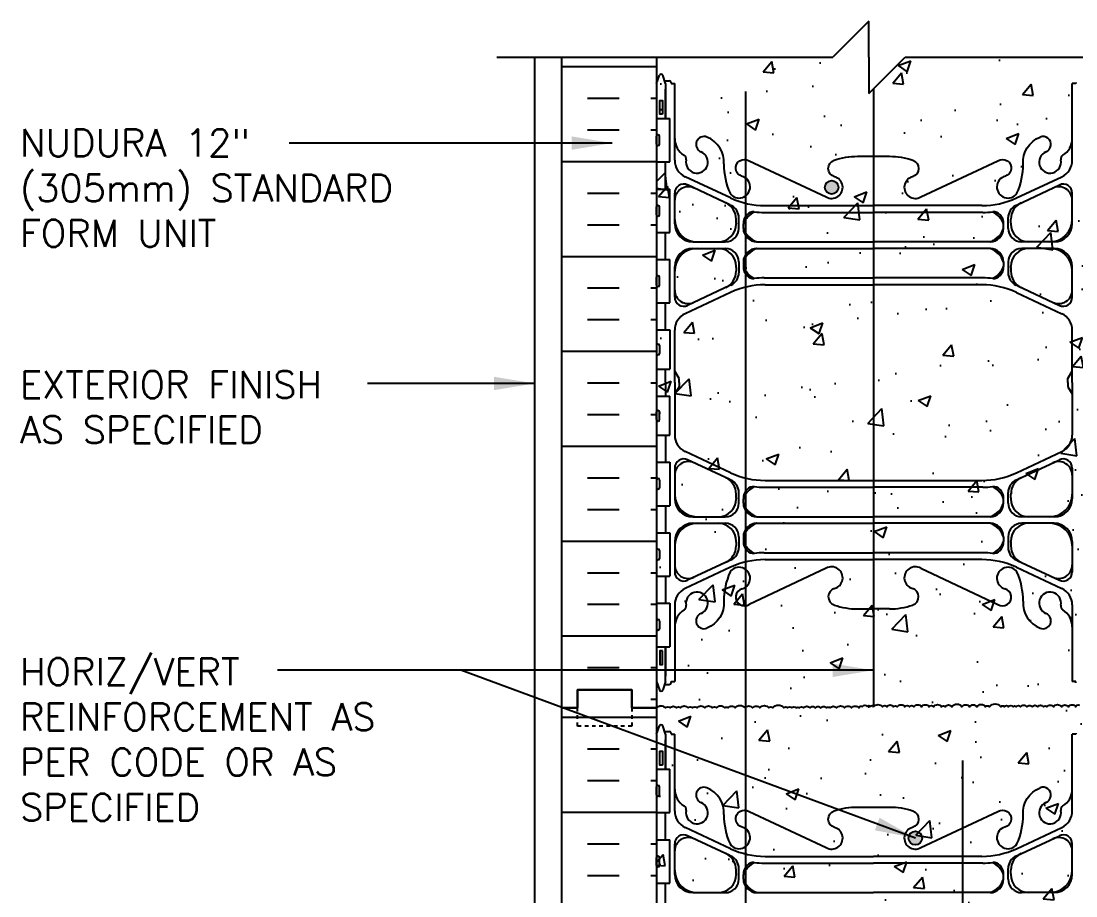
# Model space of a CAD drawing. Header units: inches. Extents: x 23.5 to 82.7, y -12.5 to 63.7.
# Drawn here: x 28.64 to 57.83, y 35.81 to 60.01 of the extents above; entities that cross this region are included whole.
import ezdxf

# ---------------------------------------------------------------- set-up
doc = ezdxf.new("R2010")
doc.units = ezdxf.units.IN
doc.header["$LTSCALE"] = 0.5
doc.header["$MEASUREMENT"] = 0
doc.linetypes.add('DASHED2', pattern=[0.375, 0.25, -0.125])
for name, color, linetype in [('HATCH', 12, 'Continuous'), ('line25', 2, 'Continuous'), ('LINE3', 3, 'Continuous'), ('LINE50', 5, 'Continuous'), ('LINE9', 9, 'Continuous'), ('TEXT', 4, 'Continuous'), ('Web_Edge', 9, 'Continuous')]:
    doc.layers.add(name, color=color, linetype=linetype)
doc.styles.add('DIM', font='romans.shx', dxfattribs={"width": 0.7})
doc.styles.add('ROMANS', font='romans.shx', dxfattribs={"height": 1.125})
doc.dimstyles.new('ext_12', dxfattribs={"dimscale": 12, "dimtxt": 0.09375, "dimasz": 0.09375, "dimexe": 0.09375, "dimexo": 0.0625, "dimgap": 0.0625, "dimtad": 1, "dimdec": 1, "dimzin": 3, "dimdsep": 46, "dimlunit": 4, "dimtxsty": 'DIM', "dimcen": 0.09, "dimdle": 0.09375, "dimclrt": 4, "dimadec": 0, "dimazin": 0, "dimtfac": 1, "dimtdec": 1, "dimtmove": 2, "dimatfit": 3, "dimfxl": 0, "dimfrac": 2, "dimtolj": 1, "dimtzin": 0, "dimarcsym": 0})

msp = doc.modelspace()

# ---------------------------------------------------------------- hatches: boundary and pattern name
at = {"layer": 'HATCH'}
h = msp.add_hatch(dxfattribs=at)
h.set_pattern_fill('AR-CONC', color=256, scale=0.5, style=0)
edge = h.paths.add_edge_path()
edge.add_line((58.228, 59.008), (53.103, 59.008))
edge.add_line((53.103, 59.008), (52.103, 58.008))
edge.add_line((52.103, 58.008), (52.103, 59.008))
edge.add_line((52.103, 59.008), (52.103, 60.008))
edge.add_line((52.103, 60.008), (51.103, 59.008))
edge.add_line((51.103, 59.008), (46.228, 59.008))
edge.add_line((46.228, 59.008), (46.228, 51.377))
edge.add_spline(control_points=[(46.228, 51.377), (46.354, 51.313), (46.551, 51.212), (46.808, 51.498), (47.161, 51.203), (47.528, 51.476), (47.782, 51.204), (48.04, 51.398), (48.289, 51.186), (48.487, 51.326), (48.67, 51.343), (48.758, 51.219), (48.896, 51.182), (48.999, 51.306), (49.128, 51.355), (49.245, 51.391), (49.307, 51.367), (49.34, 51.325), (49.357, 51.269), (49.427, 51.244), (49.523, 51.22), (49.674, 51.211), (49.797, 51.287), (49.905, 51.295), (49.974, 51.306), (50.055, 51.29), (50.151, 51.245), (50.236, 51.207), (50.328, 51.201), (50.361, 51.291), (50.464, 51.308), (50.531, 51.369), (50.612, 51.361), (50.701, 51.364), (50.805, 51.36), (50.886, 51.322), (51.004, 51.259), (51.168, 51.246), (51.321, 51.313), (51.454, 51.389), (51.591, 51.406), (51.715, 51.413), (51.805, 51.386), (51.856, 51.3), (51.964, 51.232), (52.088, 51.201), (52.186, 51.197), (52.228, 51.195)], knot_values=[0, 0, 0, 0, 0.36882, 0.580962, 0.956064, 1.413946, 1.635694, 1.852394, 2.204033, 2.360582, 2.542219, 2.677797, 2.79395, 2.907785, 3.117226, 3.20968, 3.262351, 3.303115, 3.370216, 3.421138, 3.515057, 3.674522, 3.85319, 3.927977, 3.999794, 4.060692, 4.173001, 4.317056, 4.339836, 4.436406, 4.53825, 4.640095, 4.685656, 4.773056, 4.912503, 4.988734, 5.039656, 5.313971, 5.43662, 5.538465, 5.77077, 5.839112, 5.911139, 6.039898, 6.121993, 6.287819, 6.415577, 6.415577, 6.415577, 6.415577], degree=3, periodic=0)
edge.add_spline(control_points=[(52.228, 51.195), (52.271, 51.197), (52.369, 51.201), (52.492, 51.232), (52.6, 51.3), (52.652, 51.386), (52.742, 51.413), (52.866, 51.406), (53.003, 51.389), (53.136, 51.313), (53.288, 51.246), (53.453, 51.259), (53.57, 51.322), (53.651, 51.36), (53.755, 51.364), (53.845, 51.361), (53.925, 51.369), (53.992, 51.308), (54.095, 51.291), (54.129, 51.201), (54.188, 51.204), (54.212, 51.21), (54.228, 51.215)], knot_values=[4.266465, 4.266465, 4.266465, 4.266465, 4.394223, 4.560049, 4.642143, 4.770902, 4.842929, 4.911272, 5.143576, 5.245421, 5.368071, 5.642385, 5.693308, 5.769539, 5.908986, 5.996385, 6.041947, 6.143791, 6.245636, 6.342205, 6.364986, 6.415577, 6.415577, 6.415577, 6.415577], degree=3, periodic=0)
edge.add_spline(control_points=[(54.228, 51.215), (54.245, 51.21), (54.269, 51.204), (54.328, 51.201), (54.361, 51.291), (54.464, 51.308), (54.531, 51.369), (54.612, 51.361), (54.701, 51.364), (54.805, 51.36), (54.886, 51.322), (55.004, 51.259), (55.168, 51.246), (55.321, 51.313), (55.454, 51.389), (55.591, 51.406), (55.715, 51.413), (55.805, 51.386), (55.856, 51.3), (55.964, 51.232), (56.088, 51.201), (56.186, 51.197), (56.228, 51.195)], knot_values=[4.266465, 4.266465, 4.266465, 4.266465, 4.317056, 4.339836, 4.436406, 4.53825, 4.640095, 4.685656, 4.773056, 4.912503, 4.988734, 5.039656, 5.313971, 5.43662, 5.538465, 5.77077, 5.839112, 5.911139, 6.039898, 6.121993, 6.287819, 6.415577, 6.415577, 6.415577, 6.415577], degree=3, periodic=0)
edge.add_spline(control_points=[(56.228, 51.195), (56.271, 51.197), (56.369, 51.201), (56.492, 51.232), (56.6, 51.3), (56.652, 51.386), (56.742, 51.413), (56.866, 51.406), (57.003, 51.389), (57.136, 51.313), (57.288, 51.246), (57.453, 51.259), (57.57, 51.322), (57.651, 51.36), (57.755, 51.364), (57.845, 51.361), (57.925, 51.369), (57.992, 51.308), (58.095, 51.291), (58.129, 51.201), (58.188, 51.204), (58.212, 51.21), (58.228, 51.215)], knot_values=[4.266465, 4.266465, 4.266465, 4.266465, 4.394223, 4.560049, 4.642143, 4.770902, 4.842929, 4.911272, 5.143576, 5.245421, 5.368071, 5.642385, 5.693308, 5.769539, 5.908986, 5.996385, 6.041947, 6.143791, 6.245636, 6.342205, 6.364986, 6.415577, 6.415577, 6.415577, 6.415577], degree=3, periodic=0)
edge.add_line((58.228, 51.215), (58.228, 59.008))
h = msp.add_hatch(dxfattribs=at)
h.set_pattern_fill('INSUL', color=256, scale=7, style=0)
h.set_pattern_definition([(0, (-2879.9333, -356.0018), (0, 2.625), []), (0, (-2879.9333, -355.1268), (0, 2.625), [0.875, -0.875]), (0, (-2879.9333, -354.2518), (0, 2.625), [0.875, -0.875])])
h.paths.add_polyline_path([(43.603, 41.008), (44.041, 41.008), (44.041, 41.508), (45.541, 41.508), (45.541, 41.008), (46.228, 41.008), (46.228, 59.008), (45.541, 59.008), (45.541, 59.508), (44.041, 59.508), (44.041, 59.008), (43.603, 59.008)])
h = msp.add_hatch(dxfattribs=at)
h.set_pattern_fill('AR-CONC', color=256, scale=0.5, style=0)
edge = h.paths.add_edge_path()
edge.add_line((58.228, 41.008), (58.228, 51.215))
edge.add_spline(control_points=[(58.228, 51.215), (58.212, 51.21), (58.188, 51.204), (58.129, 51.201), (58.095, 51.291), (57.992, 51.308), (57.925, 51.369), (57.845, 51.361), (57.755, 51.364), (57.651, 51.36), (57.57, 51.322), (57.453, 51.259), (57.288, 51.246), (57.136, 51.313), (57.003, 51.389), (56.866, 51.406), (56.742, 51.413), (56.652, 51.386), (56.6, 51.3), (56.492, 51.232), (56.369, 51.201), (56.271, 51.197), (56.228, 51.195)], knot_values=[4.266465, 4.266465, 4.266465, 4.266465, 4.317056, 4.339836, 4.436406, 4.53825, 4.640095, 4.685656, 4.773056, 4.912503, 4.988734, 5.039656, 5.313971, 5.43662, 5.538465, 5.77077, 5.839112, 5.911139, 6.039898, 6.121993, 6.287819, 6.415577, 6.415577, 6.415577, 6.415577], degree=3, periodic=0)
edge.add_spline(control_points=[(56.228, 51.195), (56.186, 51.197), (56.088, 51.201), (55.964, 51.232), (55.856, 51.3), (55.805, 51.386), (55.715, 51.413), (55.591, 51.406), (55.454, 51.389), (55.321, 51.313), (55.168, 51.246), (55.004, 51.259), (54.886, 51.322), (54.805, 51.36), (54.701, 51.364), (54.612, 51.361), (54.531, 51.369), (54.464, 51.308), (54.361, 51.291), (54.328, 51.201), (54.269, 51.204), (54.245, 51.21), (54.228, 51.215)], knot_values=[4.266465, 4.266465, 4.266465, 4.266465, 4.394223, 4.560049, 4.642143, 4.770902, 4.842929, 4.911272, 5.143576, 5.245421, 5.368071, 5.642385, 5.693308, 5.769539, 5.908986, 5.996385, 6.041947, 6.143791, 6.245636, 6.342205, 6.364986, 6.415577, 6.415577, 6.415577, 6.415577], degree=3, periodic=0)
edge.add_spline(control_points=[(54.228, 51.215), (54.212, 51.21), (54.188, 51.204), (54.129, 51.201), (54.095, 51.291), (53.992, 51.308), (53.925, 51.369), (53.845, 51.361), (53.755, 51.364), (53.651, 51.36), (53.57, 51.322), (53.453, 51.259), (53.288, 51.246), (53.136, 51.313), (53.003, 51.389), (52.866, 51.406), (52.742, 51.413), (52.652, 51.386), (52.6, 51.3), (52.492, 51.232), (52.369, 51.201), (52.271, 51.197), (52.228, 51.195)], knot_values=[4.266465, 4.266465, 4.266465, 4.266465, 4.317056, 4.339836, 4.436406, 4.53825, 4.640095, 4.685656, 4.773056, 4.912503, 4.988734, 5.039656, 5.313971, 5.43662, 5.538465, 5.77077, 5.839112, 5.911139, 6.039898, 6.121993, 6.287819, 6.415577, 6.415577, 6.415577, 6.415577], degree=3, periodic=0)
edge.add_spline(control_points=[(52.228, 51.195), (52.186, 51.197), (52.088, 51.201), (51.964, 51.232), (51.856, 51.3), (51.805, 51.386), (51.715, 51.413), (51.591, 51.406), (51.454, 51.389), (51.321, 51.313), (51.168, 51.246), (51.004, 51.259), (50.886, 51.322), (50.805, 51.36), (50.701, 51.364), (50.612, 51.361), (50.531, 51.369), (50.464, 51.308), (50.361, 51.291), (50.328, 51.201), (50.236, 51.207), (50.151, 51.245), (50.055, 51.29), (49.974, 51.306), (49.905, 51.295), (49.797, 51.287), (49.674, 51.211), (49.523, 51.22), (49.427, 51.244), (49.357, 51.269), (49.34, 51.325), (49.307, 51.367), (49.245, 51.391), (49.128, 51.355), (48.999, 51.306), (48.896, 51.182), (48.758, 51.219), (48.67, 51.343), (48.487, 51.326), (48.289, 51.186), (48.04, 51.398), (47.782, 51.204), (47.528, 51.476), (47.161, 51.203), (46.808, 51.498), (46.551, 51.212), (46.354, 51.313), (46.228, 51.377)], knot_values=[0, 0, 0, 0, 0.127758, 0.293584, 0.375679, 0.504437, 0.576465, 0.644807, 0.877112, 0.978956, 1.101606, 1.37592, 1.426843, 1.503074, 1.642521, 1.72992, 1.775482, 1.877327, 1.979171, 2.07574, 2.098521, 2.242575, 2.354885, 2.415783, 2.4876, 2.562387, 2.741054, 2.90052, 2.994438, 3.045361, 3.112462, 3.153226, 3.205897, 3.298351, 3.507792, 3.621627, 3.737779, 3.873357, 4.054994, 4.211544, 4.563183, 4.779883, 5.001631, 5.459512, 5.834615, 6.046757, 6.415577, 6.415577, 6.415577, 6.415577], degree=3, periodic=0)
edge.add_line((46.228, 51.377), (46.228, 41.008))
edge.add_line((46.228, 41.008), (46.228, 23.008))
edge.add_line((46.228, 23.008), (46.228, 5.008))
edge.add_line((46.228, 5.008), (51.103, 5.008))
edge.add_line((51.103, 5.008), (52.103, 6.008))
edge.add_line((52.103, 6.008), (52.103, 5.008))
edge.add_line((52.103, 5.008), (52.103, 4.008))
edge.add_line((52.103, 4.008), (53.103, 5.008))
edge.add_line((53.103, 5.008), (58.228, 5.008))
edge.add_line((58.228, 5.008), (58.228, 17.383))
edge.add_line((58.228, 17.383), (58.228, 22.883))
edge.add_line((58.228, 22.883), (56.953, 22.883))
edge.add_arc((56.953, 22.783), 0.1, 90, 180)
edge.add_line((56.853, 22.783), (56.853, 21.383))
edge.add_line((56.853, 21.383), (56.353, 21.383))
edge.add_line((56.353, 21.383), (56.353, 22.883))
edge.add_arc((56.853, 22.883), 0.5, 90, 180, ccw=False)
edge.add_line((56.853, 23.383), (58.228, 23.383))
edge.add_line((58.228, 23.383), (58.228, 25.883))
edge.add_line((58.228, 25.883), (56.853, 25.883))
edge.add_arc((56.853, 26.383), 0.5, 180, 270, ccw=False)
edge.add_line((56.353, 26.383), (56.353, 27.883))
edge.add_line((56.353, 27.883), (56.853, 27.883))
edge.add_line((56.853, 27.883), (56.853, 26.483))
edge.add_arc((56.953, 26.483), 0.1, 180, 270)
edge.add_line((56.953, 26.383), (58.228, 26.383))
edge.add_line((58.228, 26.383), (58.228, 31.883))
edge.add_line((58.228, 31.883), (58.228, 41.008))
h = msp.add_hatch(dxfattribs=at)
h.set_pattern_fill('INSUL', color=256, scale=7, style=0)
h.set_pattern_definition([(0, (-2879.9333, -374.0018), (0, 2.625), []), (0, (-2879.9333, -373.1268), (0, 2.625), [0.875, -0.875]), (0, (-2879.9333, -372.2518), (0, 2.625), [0.875, -0.875])])
h.paths.add_polyline_path([(43.603, 23.008), (44.041, 23.008), (44.041, 23.508), (45.541, 23.508), (45.541, 23.008), (46.228, 23.008), (46.228, 41.008), (45.541, 41.008), (45.541, 41.508), (44.041, 41.508), (44.041, 41.008), (43.603, 41.008)])
at = {"layer": 'LINE3'}
for points in [[(50.883, 55.408, 1), (51.258, 55.408, 1)], [(53.199, 37.408, 1), (53.574, 37.408, 1)]]:
    msp.add_hatch(color=256, dxfattribs=at).paths.add_polyline_path(points)

# ---------------------------------------------------------------- linework, layer by layer
at = {"layer": 'HATCH'}
for points in [[(46.228, 41.008, -0.484838), (46.477, 41.008, -0.520567), (46.598, 41.008, -0.520567), (46.782, 41.008, -0.520567), (46.886, 41.008, -0.520567), (47.096, 41.008, -0.520567), (47.222, 41.008, -0.520567), (47.348, 41.008, -0.520567), (47.558, 41.008, -0.520567), (47.768, 41.008, -0.520567), (47.889, 41.008, -0.520567), (48.114, 41.008, -0.520567), (48.209, 41.008, -0.520567), (48.397, 41.008, -0.520567), (48.675, 41.008, -0.520567), (48.885, 41.008, -0.520567), (49.085, 41.008, -0.520567), (49.331, 41.008, -0.520567), (49.441, 41.008, -0.520567), (49.748, 41.008, -0.520567), (49.853, 41.008, -0.520567), (49.968, 41.008, -0.520567), (50.089, 41.008, -0.520567), (50.178, 41.008, -0.520567), (50.293, 41.008, -0.520567), (50.472, 41.008, -0.520567), (50.619, 41.008, -0.520567), (50.771, 41.008, -0.520567), (50.928, 41.008, -0.520567), (51.028, 41.008, -0.520567), (51.206, 41.008, -0.520567), (51.427, 41.008, -0.520567), (51.621, 41.008, -0.520567), (51.825, 41.008, -0.520567), (51.925, 41.05, -0.520567), (52.056, 41.05, -0.520567), (52.145, 41.05, -0.613818), (52.228, 41.042)], [(52.228, 41.042, -0.484838), (52.477, 41.042, -0.520567), (52.598, 41.042, -0.520567), (52.782, 41.042, -0.520567), (52.886, 41.042, -0.520567), (53.096, 41.042, -0.520567), (53.222, 41.042, -0.520567), (53.348, 41.042, -0.520567), (53.558, 41.042, -0.520567), (53.768, 41.042, -0.520567), (53.889, 41.042, -0.520567), (54.114, 41.042, -0.520567), (54.209, 41.042, -0.520567), (54.397, 41.042, -0.520567), (54.675, 41.042, -0.520567), (54.885, 41.042, -0.520567), (55.085, 41.042, -0.520567), (55.331, 41.042, -0.520567), (55.441, 41.042, -0.520567), (55.748, 41.042, -0.520567), (55.853, 41.042, -0.520567), (55.968, 41.042, -0.520567), (56.089, 41.042, -0.520567), (56.178, 41.042, -0.520567), (56.293, 41.042, -0.520567), (56.472, 41.042, -0.520567), (56.619, 41.042, -0.520567), (56.771, 41.042, -0.520567), (56.928, 41.042, -0.520567), (57.028, 41.042, -0.520567), (57.206, 41.042, -0.520567), (57.427, 41.042, -0.520567), (57.621, 41.042, -0.520567), (57.825, 41.042, -0.520567), (57.925, 41.084, -0.520567)]]:
    msp.add_lwpolyline(points, format="xyb", dxfattribs=at)
at = {"layer": 'line25'}
for p, q in [((46.228, 59.008), (46.228, 41.008)), ((46.228, 57.313), (46.593, 57.313)), ((46.593, 56.113), (46.593, 57.313)), ((46.228, 56.603), (46.228, 56.823)), ((46.228, 56.768), (46.228, 56.768)), ((46.228, 56.658), (46.228, 56.658)), ((46.268, 56.863), (46.268, 56.863)), ((46.308, 56.603), (46.308, 56.823)), ((46.268, 56.563), (46.268, 56.563)), ((46.228, 56.113), (46.593, 56.113)), ((46.228, 55.363), (46.593, 55.363)), ((46.593, 54.163), (46.593, 55.363)), ((46.228, 54.653), (46.228, 54.873)), ((46.268, 54.913), (46.268, 54.913)), ((46.308, 54.653), (46.308, 54.873)), ((46.228, 54.818), (46.228, 54.818)), ((46.228, 54.708), (46.228, 54.708)), ((46.268, 54.613), (46.268, 54.613)), ((46.228, 54.163), (46.593, 54.163)), ((46.228, 53.413), (46.593, 53.413)), ((46.593, 52.213), (46.593, 53.413)), ((46.228, 52.703), (46.228, 52.923)), ((46.228, 52.868), (46.228, 52.868)), ((46.268, 52.963), (46.268, 52.963)), ((46.308, 52.703), (46.308, 52.923)), ((46.228, 52.758), (46.228, 52.758)), ((46.268, 52.663), (46.268, 52.663)), ((46.228, 52.213), (46.593, 52.213)), ((46.228, 51.463), (46.593, 51.463)), ((46.593, 51.463), (46.593, 50.383)), ((46.268, 51.073), (46.268, 51.073)), ((46.228, 51.033), (46.228, 50.813)), ((46.228, 50.978), (46.228, 50.978)), ((46.228, 50.868), (46.228, 50.868)), ((46.308, 51.033), (46.308, 50.813)), ((46.268, 50.773), (46.268, 50.773)), ((46.228, 50.383), (46.593, 50.383)), ((46.228, 49.633), (46.593, 49.633)), ((46.593, 48.553), (46.593, 49.633)), ((46.228, 48.983), (46.228, 49.203)), ((46.228, 49.148), (46.228, 49.148)), ((46.228, 49.038), (46.228, 49.038)), ((46.268, 49.243), (46.268, 49.243)), ((46.308, 48.983), (46.308, 49.203)), ((46.268, 48.943), (46.268, 48.943)), ((46.228, 48.553), (46.593, 48.553)), ((46.228, 47.803), (46.593, 47.803)), ((46.593, 47.803), (46.593, 46.603)), ((46.228, 47.313), (46.228, 47.093)), ((46.268, 47.353), (46.268, 47.353)), ((46.308, 47.313), (46.308, 47.093)), ((46.228, 47.258), (46.228, 47.258)), ((46.228, 47.148), (46.228, 47.148)), ((46.268, 47.053), (46.268, 47.053)), ((46.228, 46.603), (46.593, 46.603)), ((46.228, 45.853), (46.593, 45.853)), ((46.593, 45.853), (46.593, 44.653)), ((46.228, 45.363), (46.228, 45.143)), ((46.228, 45.308), (46.228, 45.308)), ((46.308, 45.363), (46.308, 45.143)), ((46.228, 45.198), (46.228, 45.198)), ((46.268, 45.103), (46.268, 45.103)), ((46.228, 44.653), (46.593, 44.653)), ((46.228, 43.903), (46.593, 43.903)), ((46.593, 43.903), (46.593, 42.703)), ((46.228, 43.413), (46.228, 43.193)), ((46.228, 43.358), (46.228, 43.358)), ((46.228, 43.248), (46.228, 43.248)), ((46.268, 43.453), (46.268, 43.453)), ((46.308, 43.413), (46.308, 43.193)), ((46.268, 43.153), (46.268, 43.153)), ((46.228, 42.703), (46.593, 42.703)), ((46.228, 41.008), (46.228, 23.008)), ((46.228, 39.313), (46.593, 39.313)), ((46.593, 38.113), (46.593, 39.313)), ((46.228, 38.603), (46.228, 38.823)), ((46.268, 38.863), (46.268, 38.863)), ((46.308, 38.603), (46.308, 38.823)), ((46.228, 38.768), (46.228, 38.768)), ((46.228, 38.658), (46.228, 38.658)), ((46.268, 38.563), (46.268, 38.563)), ((46.228, 38.113), (46.593, 38.113)), ((46.228, 37.363), (46.593, 37.363)), ((46.593, 36.163), (46.593, 37.363)), ((46.228, 36.653), (46.228, 36.873)), ((46.228, 36.818), (46.228, 36.818)), ((46.268, 36.913), (46.268, 36.913)), ((46.308, 36.653), (46.308, 36.873)), ((46.228, 36.708), (46.228, 36.708)), ((46.268, 36.613), (46.268, 36.613)), ((46.228, 36.163), (46.593, 36.163))]:
    msp.add_line(p, q, dxfattribs=at)
for centre, start, end in [((46.268, 56.823), 90, 180), ((46.268, 56.823), 360, 90), ((46.268, 56.603), 180, 270), ((46.268, 56.603), 270, 0), ((46.268, 54.873), 90, 180), ((46.268, 54.873), 360, 90), ((46.268, 54.653), 180, 270), ((46.268, 54.653), 270, 0), ((46.268, 52.923), 90, 180), ((46.268, 52.923), 360, 90), ((46.268, 52.703), 180, 270), ((46.268, 52.703), 270, 0), ((46.268, 51.033), 90, 180), ((46.268, 51.033), 0, 90), ((46.268, 50.813), 180, 270), ((46.268, 50.813), 270, 0), ((46.268, 49.203), 90, 180), ((46.268, 49.203), 360, 90), ((46.268, 48.983), 180, 270), ((46.268, 48.983), 270, 0), ((46.268, 47.313), 90, 180), ((46.268, 47.313), 0, 90), ((46.268, 47.093), 180, 270), ((46.268, 47.093), 270, 0), ((46.268, 45.363), 90, 180), ((46.268, 45.363), 0, 90), ((46.268, 45.143), 180, 270), ((46.268, 45.143), 270, 0), ((46.268, 43.413), 90, 180), ((46.268, 43.193), 180, 270), ((46.268, 43.413), 0, 90), ((46.268, 43.193), 270, 0), ((46.268, 38.823), 90, 180), ((46.268, 38.823), 360, 90), ((46.268, 38.603), 180, 270), ((46.268, 38.603), 270, 0), ((46.268, 36.873), 90, 180), ((46.268, 36.873), 360, 90), ((46.268, 36.653), 180, 270), ((46.268, 36.653), 270, 0)]:
    msp.add_arc(centre, 0.04, start, end, dxfattribs=at)
at = {"layer": 'LINE3'}
for p, q in [((52.228, 58.133), (52.228, 41.042)), ((48.695, 21.966), (48.695, 58.056)), ((54.687, 39.555), (54.687, 5.008))]:
    msp.add_line(p, q, dxfattribs=at)
for centre in [(51.071, 55.408), (53.386, 37.408)]:
    msp.add_circle(centre, 0.188, dxfattribs=at)
at = {"layer": 'LINE50'}
for p, q in [((43.603, 41.008), (43.603, 59.008)), ((43.603, 23.008), (43.603, 41.008))]:
    msp.add_line(p, q, dxfattribs=at)
for points in [[(43.603, 41.008), (44.041, 41.008), (44.041, 41.508), (45.541, 41.508), (45.541, 41.008), (46.228, 41.008)], [(46.228, 41.008), (45.541, 41.008), (45.541, 41.508), (44.041, 41.508), (44.041, 41.008), (43.603, 41.008)]]:
    msp.add_lwpolyline(points, dxfattribs=at)
at = {"layer": 'LINE9'}
for p, q in [((52.103, 60.008), (51.103, 59.008)), ((52.103, 59.008), (52.103, 60.008)), ((41.809, 59.008), (51.103, 59.008)), ((42.853, 59.008), (42.853, 23.008)), ((52.103, 58.008), (53.103, 59.008)), ((52.103, 59.008), (52.103, 58.008)), ((53.103, 59.008), (62.359, 59.008))]:
    msp.add_line(p, q, dxfattribs=at)
at = {"layer": 'LINE9', "linetype": 'DASHED2', "ltscale": 0.15}
msp.add_lwpolyline([(45.541, 41.008), (45.541, 41.008), (45.541, 40.508), (44.041, 40.508), (44.041, 41.008), (44.041, 41.008)], dxfattribs=at)
at = {"layer": 'Web_Edge'}
for p, q in [((46.228, 58.279), (46.303, 58.509)), ((46.478, 58.279), (46.403, 58.509)), ((46.452, 58.359), (46.578, 58.359)), ((46.478, 58.279), (46.478, 57.313)), ((46.628, 58.309), (46.628, 58.279)), ((46.628, 58.309), (46.628, 58.309)), ((46.628, 58.279), (46.728, 58.279)), ((46.728, 56.157), (46.728, 58.279)), ((57.728, 56.157), (57.728, 58.279)), ((57.828, 58.279), (57.728, 58.279)), ((57.828, 58.309), (57.828, 58.309)), ((57.828, 58.309), (57.828, 58.279)), ((48.275, 55.115), (47.016, 55.704)), ((48.251, 54.928), (47.084, 55.474)), ((56.182, 55.115), (57.44, 55.704)), ((56.206, 54.928), (57.372, 55.474)), ((46.728, 54.399), (46.728, 55.247)), ((57.728, 54.399), (57.728, 55.247)), ((49.228, 54.903), (52.228, 54.903)), ((55.228, 54.903), (52.228, 54.903)), ((49.204, 54.716), (52.228, 54.716)), ((55.252, 54.716), (52.228, 54.716)), ((48.428, 54.422), (48.428, 54.527)), ((48.428, 54.422), (48.428, 54.399)), ((48.503, 54.274), (48.503, 54.571)), ((48.628, 54.274), (48.628, 54.4)), ((55.828, 54.274), (55.828, 54.4)), ((55.953, 54.274), (55.953, 54.571)), ((56.028, 54.422), (56.028, 54.527)), ((56.028, 54.422), (56.028, 54.399)), ((47.228, 53.899), (48.128, 53.899)), ((47.228, 53.719), (48.128, 53.719)), ((49.003, 53.899), (52.228, 53.899)), ((49.003, 53.719), (52.228, 53.719)), ((55.453, 53.899), (52.228, 53.899)), ((55.453, 53.719), (52.228, 53.719)), ((57.228, 53.899), (56.328, 53.899)), ((57.228, 53.719), (56.328, 53.719)), ((46.728, 52.371), (46.728, 53.219)), ((48.428, 53.195), (48.428, 53.219)), ((48.428, 53.195), (48.428, 53.091)), ((48.503, 53.344), (48.503, 53.047)), ((48.628, 53.344), (48.628, 53.23)), ((48.628, 53.344), (48.628, 53.218)), ((55.828, 53.344), (55.828, 53.218)), ((55.828, 53.344), (55.828, 53.23)), ((55.953, 53.344), (55.953, 53.047)), ((56.028, 53.195), (56.028, 53.219)), ((56.028, 53.195), (56.028, 53.091)), ((57.728, 52.371), (57.728, 53.219)), ((49.205, 52.903), (52.228, 52.903)), ((55.252, 52.903), (52.228, 52.903)), ((48.251, 52.69), (47.084, 52.144)), ((49.228, 52.715), (52.228, 52.715)), ((55.228, 52.715), (52.228, 52.715)), ((56.205, 52.69), (57.372, 52.144)), ((48.275, 52.503), (47.016, 51.914)), ((56.182, 52.503), (57.44, 51.914)), ((46.728, 50.008), (46.728, 51.461)), ((57.728, 50.008), (57.728, 51.461)), ((46.848, 50.12), (46.728, 50.32)), ((46.848, 50.12), (46.728, 50.32)), ((57.608, 50.12), (57.728, 50.32)), ((57.608, 50.12), (57.728, 50.32)), ((46.728, 50.008), (46.728, 48.554)), ((46.848, 50.008), (46.848, 50.12)), ((46.848, 50.008), (46.848, 50.12)), ((46.848, 50.008), (46.848, 49.895)), ((46.848, 50.008), (46.848, 49.895)), ((57.608, 50.008), (57.608, 50.12)), ((57.608, 50.008), (57.608, 50.12)), ((57.608, 50.008), (57.608, 49.895)), ((57.608, 50.008), (57.608, 49.895)), ((57.728, 50.008), (57.728, 48.554)), ((46.848, 49.895), (46.728, 49.695)), ((46.848, 49.895), (46.728, 49.695)), ((57.608, 49.895), (57.728, 49.695)), ((57.608, 49.895), (57.728, 49.695)), ((48.275, 47.513), (47.016, 48.102)), ((48.251, 47.325), (47.084, 47.871)), ((56.182, 47.513), (57.44, 48.102)), ((56.205, 47.325), (57.372, 47.871)), ((46.728, 47.645), (46.728, 46.796)), ((57.728, 47.645), (57.728, 46.796)), ((49.204, 47.113), (52.228, 47.113)), ((55.252, 47.113), (52.228, 47.113)), ((48.428, 46.82), (48.428, 46.924)), ((48.428, 46.82), (48.428, 46.796)), ((48.503, 46.671), (48.503, 46.968)), ((48.628, 46.671), (48.628, 46.797)), ((55.828, 46.671), (55.828, 46.797)), ((55.953, 46.671), (55.953, 46.968)), ((56.028, 46.82), (56.028, 46.924)), ((56.028, 46.82), (56.028, 46.796)), ((47.228, 46.296), (48.128, 46.296)), ((47.228, 46.116), (48.128, 46.116)), ((49.003, 46.296), (52.228, 46.296)), ((49.003, 46.116), (52.228, 46.116)), ((55.453, 46.296), (52.228, 46.296)), ((55.453, 46.116), (52.228, 46.116)), ((57.228, 46.296), (56.328, 46.296)), ((57.228, 46.116), (56.328, 46.116)), ((46.728, 45.616), (46.728, 44.768)), ((48.428, 45.593), (48.428, 45.616)), ((48.428, 45.593), (48.428, 45.489)), ((48.503, 45.741), (48.503, 45.444)), ((48.628, 45.741), (48.628, 45.615)), ((48.628, 45.741), (48.628, 45.627)), ((55.828, 45.741), (55.828, 45.627)), ((55.828, 45.741), (55.828, 45.615)), ((55.953, 45.741), (55.953, 45.444)), ((56.028, 45.593), (56.028, 45.616)), ((56.028, 45.593), (56.028, 45.489)), ((57.728, 45.616), (57.728, 44.768)), ((49.205, 45.3), (52.228, 45.3)), ((55.252, 45.3), (52.228, 45.3)), ((48.251, 45.088), (47.084, 44.542)), ((49.228, 45.112), (52.228, 45.112)), ((55.228, 45.112), (52.228, 45.112)), ((56.206, 45.088), (57.372, 44.542)), ((48.275, 44.9), (47.016, 44.311)), ((50.918, 44.871), (48.791, 43.872)), ((53.539, 44.871), (55.666, 43.872)), ((56.182, 44.9), (57.44, 44.311)), ((46.728, 43.858), (46.728, 41.736)), ((57.728, 43.858), (57.728, 41.736)), ((51.789, 43.747), (52.228, 43.747)), ((52.668, 43.747), (52.228, 43.747)), ((46.478, 41.736), (46.478, 42.703)), ((46.228, 41.736), (46.303, 41.506)), ((46.478, 41.736), (46.403, 41.506)), ((46.628, 41.736), (46.728, 41.736)), ((46.628, 41.706), (46.628, 41.736)), ((57.828, 41.736), (57.728, 41.736)), ((57.828, 41.706), (57.828, 41.736)), ((46.452, 41.656), (46.578, 41.656)), ((46.628, 41.706), (46.628, 41.706)), ((57.828, 41.706), (57.828, 41.706)), ((46.228, 40.279), (46.303, 40.509)), ((46.478, 40.279), (46.403, 40.509)), ((46.452, 40.359), (46.578, 40.359)), ((46.478, 40.279), (46.478, 39.313)), ((46.628, 40.309), (46.628, 40.279)), ((46.628, 40.309), (46.628, 40.309)), ((46.628, 40.279), (46.728, 40.279)), ((46.728, 38.157), (46.728, 40.279)), ((57.728, 38.157), (57.728, 40.279)), ((57.828, 40.279), (57.728, 40.279)), ((57.828, 40.309), (57.828, 40.309)), ((57.828, 40.309), (57.828, 40.279)), ((48.275, 37.115), (47.016, 37.704)), ((56.182, 37.115), (57.44, 37.704)), ((48.251, 36.928), (47.084, 37.474)), ((56.206, 36.928), (57.372, 37.474)), ((46.728, 36.399), (46.728, 37.247)), ((57.728, 36.399), (57.728, 37.247)), ((49.228, 36.903), (52.228, 36.903)), ((55.228, 36.903), (52.228, 36.903)), ((48.428, 36.422), (48.428, 36.527)), ((48.503, 36.274), (48.503, 36.571)), ((49.204, 36.716), (52.228, 36.716)), ((55.252, 36.716), (52.228, 36.716)), ((55.953, 36.274), (55.953, 36.571)), ((56.028, 36.422), (56.028, 36.527)), ((48.428, 36.422), (48.428, 36.399)), ((48.628, 36.274), (48.628, 36.4)), ((55.828, 36.274), (55.828, 36.4)), ((56.028, 36.422), (56.028, 36.399)), ((47.228, 35.899), (48.128, 35.899)), ((49.003, 35.899), (52.228, 35.899)), ((55.453, 35.899), (52.228, 35.899)), ((57.228, 35.899), (56.328, 35.899))]:
    msp.add_line(p, q, dxfattribs=at)
for points in [[(46.478, 57.313), (46.478, 58.129)], [(46.478, 55.363), (46.478, 56.119)], [(46.478, 53.413), (46.478, 54.169)], [(46.478, 51.463), (46.478, 52.213)], [(46.478, 50.008), (46.478, 50.383)], [(46.478, 50.008), (46.478, 49.633)], [(46.478, 48.553), (46.478, 47.803)], [(49.228, 47.301), (52.228, 47.301), (55.228, 47.301)], [(46.478, 46.603), (46.478, 45.853)], [(46.478, 44.653), (46.478, 43.903)], [(46.478, 42.703), (46.478, 41.886)], [(46.478, 39.313), (46.478, 40.129)], [(46.478, 37.363), (46.478, 38.119)], [(46.478, 35.413), (46.478, 36.169)]]:
    msp.add_lwpolyline(points, dxfattribs=at)
for points in [[(46.388, 57.429), (46.318, 57.429), (46.318, 57.809), (46.388, 57.809)], [(46.388, 42.586), (46.318, 42.586), (46.318, 42.206), (46.388, 42.206)], [(46.388, 39.429), (46.318, 39.429), (46.318, 39.809), (46.388, 39.809)]]:
    msp.add_lwpolyline(points, close=True, dxfattribs=at)
for points in [[(48.087, 56.058, 0.325312), (47.62, 56.8)], [(56.37, 56.058, -0.325312), (56.837, 56.8)], [(48.087, 56.058, 0.10488), (48.259, 55.246, 1.422913), (48.593, 55.713, -1.171105), (48.791, 56.143), (50.918, 55.144, 1.133028), (51.153, 55.702, -0.735593), (51.14, 56.16, -0.082755), (51.789, 56.268), (52.228, 56.268), (52.668, 56.268, -0.082755), (53.316, 56.16, -0.735593), (53.303, 55.702, 1.133028), (53.539, 55.144), (55.666, 56.143, -1.171105), (55.864, 55.713, 1.422913), (56.198, 55.246, 0.10488), (56.37, 56.058)], [(48.087, 43.958, -0.325312), (47.62, 43.216)], [(56.37, 43.958, 0.325312), (56.837, 43.216)], [(48.087, 38.058, 0.325312), (47.62, 38.8)], [(56.37, 38.058, -0.325312), (56.837, 38.8)], [(48.087, 38.058, 0.10488), (48.259, 37.246, 1.422913), (48.593, 37.713, -1.171105), (48.791, 38.143), (50.918, 37.144, 1.133028), (51.153, 37.702, -0.735593), (51.14, 38.16, -0.082755), (51.789, 38.268), (52.228, 38.268), (52.668, 38.268, -0.082755), (53.316, 38.16, -0.735593), (53.303, 37.702, 1.133028), (53.539, 37.144), (55.666, 38.143, -1.171105), (55.864, 37.713, 1.422913), (56.198, 37.246, 0.10488), (56.37, 38.058)]]:
    msp.add_lwpolyline(points, format="xyb", dxfattribs=at)
for centre, radius, start, end in [((46.353, 58.482), 0.0567, 28.0725, 151.9275), ((46.578, 58.309), 0.05, 0, 90), ((47.278, 56.764), 0.55, 180, 238.0732), ((47.538, 56.595), 0.22, 68.1963, 248.1963), ((56.918, 56.595), 0.22, 291.8037, 111.8037), ((57.178, 56.764), 0.55, 301.9268, 0), ((47.343, 56.108), 0.305, 168.9056, 68.1963), ((57.113, 56.108), 0.305, 111.8037, 11.0944), ((47.228, 56.157), 0.5, 180, 244.9204), ((46.921, 56.191), 0.125, 348.9056, 58.0732), ((57.535, 56.191), 0.125, 121.9268, 191.0944), ((57.228, 56.157), 0.5, 295.0796, 0), ((46.978, 55.247), 0.25, 64.9204, 180), ((57.478, 55.247), 0.25, 0, 115.0796), ((47.103, 55.051), 0.375, 64.9204, 180), ((57.353, 55.051), 0.375, 0, 115.0796), ((47.928, 54.527), 0.5, 0, 64.9204), ((49.204, 56.966), 2.25, 244.9204, 245.9476), ((49.228, 57.153), 2.25, 244.9204, 270), ((48.127, 54.571), 0.376, 0.0514, 64.8081), ((55.228, 57.153), 2.25, 270, 295.0796), ((56.329, 54.571), 0.376, 115.1919, 179.9486), ((56.528, 54.527), 0.5, 115.0796, 180), ((55.252, 56.966), 2.25, 294.0524, 295.0796), ((49.211, 54.177), 0.624, 117.0966, 159.0881), ((49.004, 54.4), 0.376, 138.3704, 179.9486), ((48.91, 54.483), 0.25, 86.1209, 138.3704), ((49.204, 56.966), 2.25, 262.9228, 270), ((55.252, 56.966), 2.25, 270, 277.0772), ((55.546, 54.483), 0.25, 41.6296, 93.8791), ((55.245, 54.177), 0.624, 20.9119, 62.9034), ((55.452, 54.4), 0.376, 0.0514, 41.6296), ((47.353, 54.524), 0.625, 180, 270), ((47.228, 54.399), 0.5, 180, 270), ((47.928, 54.399), 0.5, 270, 0), ((56.528, 54.399), 0.5, 180, 270), ((57.103, 54.524), 0.625, 270, 0), ((57.228, 54.399), 0.5, 270, 0), ((48.128, 54.274), 0.375, 270, 0), ((49.21, 54.481), 0.617, 199.5682, 250.4318), ((49.003, 54.274), 0.375, 180, 270), ((55.453, 54.274), 0.375, 270, 0), ((55.247, 54.481), 0.617, 289.5682, 340.4318), ((56.328, 54.274), 0.375, 180, 270), ((47.353, 53.094), 0.625, 90, 180), ((47.228, 53.219), 0.5, 90, 180), ((47.928, 53.219), 0.5, 0, 90), ((48.128, 53.344), 0.375, 360, 90), ((49.21, 53.137), 0.617, 109.6458, 160.4318), ((49.003, 53.344), 0.375, 90, 180), ((55.453, 53.344), 0.375, 360, 90), ((55.247, 53.137), 0.617, 19.5682, 70.3542), ((56.328, 53.344), 0.375, 90, 180), ((56.528, 53.219), 0.5, 90, 180), ((57.103, 53.094), 0.625, 360, 90), ((57.228, 53.219), 0.5, 0, 90), ((49.211, 53.441), 0.624, 200.9119, 242.8949), ((49.004, 53.219), 0.376, 180.0491, 221.6135), ((55.245, 53.441), 0.624, 297.1051, 339.0881), ((55.452, 53.219), 0.376, 318.3865, 359.9509), ((47.928, 53.091), 0.5, 295.0796, 360), ((48.127, 53.047), 0.376, 295.187, 359.9509), ((48.91, 53.135), 0.25, 221.6135, 273.8988), ((49.205, 50.653), 2.25, 90, 97.097), ((55.252, 50.653), 2.25, 82.903, 90), ((55.546, 53.135), 0.25, 266.1012, 318.3865), ((56.329, 53.047), 0.376, 180.0491, 244.813), ((56.528, 53.091), 0.5, 180, 244.9204), ((47.103, 52.567), 0.375, 180, 295.0796), ((49.205, 50.653), 2.25, 114.0752, 115.0796), ((49.228, 50.465), 2.25, 90, 115.0796), ((55.228, 50.465), 2.25, 64.9204, 90), ((55.252, 50.653), 2.25, 64.9204, 65.9248), ((57.353, 52.567), 0.375, 244.9204, 360), ((46.978, 52.371), 0.25, 180, 295.0796), ((57.478, 52.371), 0.25, 244.9204, 0), ((47.228, 51.461), 0.5, 115.0796, 180), ((57.228, 51.461), 0.5, 0, 64.9204), ((47.228, 48.554), 0.5, 180, 244.9204), ((57.228, 48.554), 0.5, 295.0796, 360), ((46.978, 47.645), 0.25, 64.9204, 180), ((57.478, 47.645), 0.25, 360, 115.0796), ((47.103, 47.448), 0.375, 64.9204, 180), ((57.353, 47.448), 0.375, 0, 115.0796), ((47.928, 46.924), 0.5, 0, 64.9204), ((49.205, 49.363), 2.25, 244.9204, 245.9248), ((49.228, 49.551), 2.25, 244.9204, 270), ((48.127, 46.968), 0.376, 0.0491, 64.813), ((55.228, 49.551), 2.25, 270, 295.0796), ((56.329, 46.968), 0.376, 115.187, 179.9509), ((56.528, 46.924), 0.5, 115.0796, 180), ((55.252, 49.363), 2.25, 294.0752, 295.0796), ((49.211, 46.574), 0.624, 117.0966, 159.0881), ((49.004, 46.797), 0.376, 138.3704, 179.9486), ((48.91, 46.88), 0.25, 86.1209, 138.3704), ((49.204, 49.363), 2.25, 262.9228, 270), ((55.252, 49.363), 2.25, 270, 277.0772), ((55.245, 46.574), 0.624, 20.9119, 62.9034), ((55.546, 46.88), 0.25, 41.6296, 93.8791), ((55.452, 46.797), 0.376, 0.0514, 41.6296), ((47.353, 46.921), 0.625, 180, 270), ((47.228, 46.796), 0.5, 180, 270), ((47.928, 46.796), 0.5, 270, 0), ((56.528, 46.796), 0.5, 180, 270), ((57.103, 46.921), 0.625, 270, 0), ((57.228, 46.796), 0.5, 270, 360), ((48.128, 46.671), 0.375, 270, 0), ((49.003, 46.671), 0.375, 180, 270), ((49.21, 46.878), 0.617, 199.5682, 250.4318), ((55.247, 46.878), 0.617, 289.5682, 340.4318), ((55.453, 46.671), 0.375, 270, 0), ((56.328, 46.671), 0.375, 180, 270), ((47.228, 45.616), 0.5, 90, 180), ((47.353, 45.491), 0.625, 90, 180), ((47.928, 45.616), 0.5, 0, 90), ((48.128, 45.741), 0.375, 360, 90), ((49.003, 45.741), 0.375, 90, 180), ((49.21, 45.534), 0.617, 109.6458, 160.4318), ((55.453, 45.741), 0.375, 360, 90), ((55.247, 45.534), 0.617, 19.5682, 70.3542), ((56.328, 45.741), 0.375, 90, 180), ((56.528, 45.616), 0.5, 90, 180), ((57.103, 45.491), 0.625, 360, 90), ((57.228, 45.616), 0.5, 360, 90), ((49.004, 45.616), 0.376, 180.0491, 221.6135), ((49.211, 45.838), 0.624, 200.9119, 242.8949), ((55.245, 45.838), 0.624, 297.1051, 339.0881), ((55.452, 45.616), 0.376, 318.3865, 359.9509), ((47.928, 45.489), 0.5, 295.0796, 360), ((48.127, 45.445), 0.376, 295.1919, 359.9486), ((48.91, 45.532), 0.25, 221.6135, 273.8988), ((49.205, 43.05), 2.25, 90, 97.097), ((55.252, 43.05), 2.25, 82.903, 90), ((55.546, 45.532), 0.25, 266.1012, 318.3865), ((56.329, 45.445), 0.376, 180.0514, 244.8081), ((56.528, 45.489), 0.5, 180, 244.9204), ((47.103, 44.965), 0.375, 180, 295.0796), ((49.204, 43.05), 2.25, 114.0524, 115.0796), ((49.228, 42.862), 2.25, 90, 115.0796), ((55.228, 42.862), 2.25, 64.9204, 90), ((55.252, 43.05), 2.25, 64.9204, 65.9476), ((57.353, 44.965), 0.375, 244.9204, 360), ((46.978, 44.768), 0.25, 180, 295.0796), ((50.087, 43.957), 2, 156.0362, 179.9854), ((48.51, 44.596), 0.305, 285.7253, 145.3297), ((51.071, 44.607), 0.305, 285.7253, 120), ((53.386, 44.607), 0.305, 60, 254.2747), ((55.947, 44.596), 0.305, 34.6703, 254.2747), ((54.37, 43.957), 2, 0.0146, 23.9638), ((57.478, 44.768), 0.25, 244.9204, 360), ((47.228, 43.858), 0.5, 115.0796, 180), ((47.343, 43.907), 0.305, 291.8037, 191.0944), ((48.658, 44.072), 0.24, 105.7253, 303.75), ((51.218, 44.083), 0.24, 105.7253, 251.077), ((53.238, 44.083), 0.24, 288.923, 74.2747), ((55.799, 44.072), 0.24, 236.25, 74.2747), ((57.113, 43.907), 0.305, 348.9056, 248.1963), ((57.228, 43.858), 0.5, 360, 64.9204), ((46.921, 43.825), 0.125, 301.9268, 11.0944), ((51.789, 45.747), 2, 251.077, 270), ((52.668, 45.747), 2, 270, 288.923), ((57.535, 43.825), 0.125, 168.9056, 238.0732), ((47.278, 43.252), 0.55, 121.9268, 180), ((47.538, 43.42), 0.22, 111.8037, 291.8037), ((56.918, 43.42), 0.22, 248.1963, 68.1963), ((57.178, 43.252), 0.55, 360, 58.0732), ((46.353, 41.533), 0.0567, 208.0725, 331.9275), ((46.578, 41.706), 0.05, 270, 0), ((46.353, 40.482), 0.0567, 28.0725, 151.9275), ((46.578, 40.309), 0.05, 0, 90), ((47.538, 38.595), 0.22, 68.1963, 248.1963), ((56.918, 38.595), 0.22, 291.8037, 111.8037), ((47.278, 38.764), 0.55, 180, 238.0732), ((57.178, 38.764), 0.55, 301.9268, 0), ((46.921, 38.191), 0.125, 348.9056, 58.0732), ((47.343, 38.108), 0.305, 168.9056, 68.1963), ((57.113, 38.108), 0.305, 111.8037, 11.0944), ((57.535, 38.191), 0.125, 121.9268, 191.0944), ((47.228, 38.157), 0.5, 180, 244.9204), ((57.228, 38.157), 0.5, 295.0796, 0), ((46.978, 37.247), 0.25, 64.9204, 180), ((47.103, 37.051), 0.375, 64.9204, 180), ((57.353, 37.051), 0.375, 0, 115.0796), ((57.478, 37.247), 0.25, 0, 115.0796), ((49.228, 39.153), 2.25, 244.9204, 270), ((55.228, 39.153), 2.25, 270, 295.0796), ((47.928, 36.527), 0.5, 0, 64.9204), ((49.204, 38.966), 2.25, 244.9204, 245.9476), ((48.127, 36.571), 0.376, 0.0514, 64.8081), ((56.329, 36.571), 0.376, 115.1919, 179.9486), ((56.528, 36.527), 0.5, 115.0796, 180), ((55.252, 38.966), 2.25, 294.0524, 295.0796), ((47.353, 36.524), 0.625, 180, 270), ((49.211, 36.177), 0.624, 117.0966, 159.0881), ((49.004, 36.4), 0.376, 138.3704, 179.9486), ((48.91, 36.483), 0.25, 86.1209, 138.3704), ((49.204, 38.966), 2.25, 262.9228, 270), ((55.252, 38.966), 2.25, 270, 277.0772), ((55.546, 36.483), 0.25, 41.6296, 93.8791), ((55.245, 36.177), 0.624, 20.9119, 62.9034), ((55.452, 36.4), 0.376, 0.0514, 41.6296), ((57.103, 36.524), 0.625, 270, 0), ((47.228, 36.399), 0.5, 180, 270), ((47.928, 36.399), 0.5, 270, 0), ((48.128, 36.274), 0.375, 270, 0), ((49.21, 36.481), 0.617, 199.5682, 250.4318), ((49.003, 36.274), 0.375, 180, 270), ((55.453, 36.274), 0.375, 270, 0), ((55.247, 36.481), 0.617, 289.5682, 340.4318), ((56.328, 36.274), 0.375, 180, 270), ((56.528, 36.399), 0.5, 180, 270), ((57.228, 36.399), 0.5, 270, 0)]:
    msp.add_arc(centre, radius, start, end, dxfattribs=at)

# ---------------------------------------------------------------- texts
at = {"layer": 'TEXT', "char_height": 0.75, "width": 11.74859, "attachment_point": 4, "style": 'ROMANS'}
for s, insert in [('NUDURA 12" (305mm) STANDARD FORM UNIT', (28.612, 55.389)), ('EXTERIOR FINISH\\PAS SPECIFIED', (28.612, 49.328)), ('HORIZ/VERT REINFORCEMENT AS PER CODE OR AS SPECIFIED', (28.612, 40.136))]:
    msp.add_mtext(s, dxfattribs=dict(at, insert=insert))

# ---------------------------------------------------------------- leaders
at = {"layer": 'TEXT'}
for points, override in [([(45.002, 56.633), (36.059, 56.633)], {"dimtad": 0}), ([(42.853, 49.984), (38.226, 49.984)], {"dimtad": 0}), ([(52.228, 42.05), (40.81, 42.05), (35.735, 42.05)], {"dimgap": 0.0625, "dimtad": 0}), ([(53.386, 37.408), (40.81, 42.05), (35.735, 42.05)], {"dimgap": 0.0625, "dimtad": 0})]:
    msp.add_leader(points, dimstyle='ext_12', override=override, dxfattribs=at)

doc.saveas('drawing.dxf')
